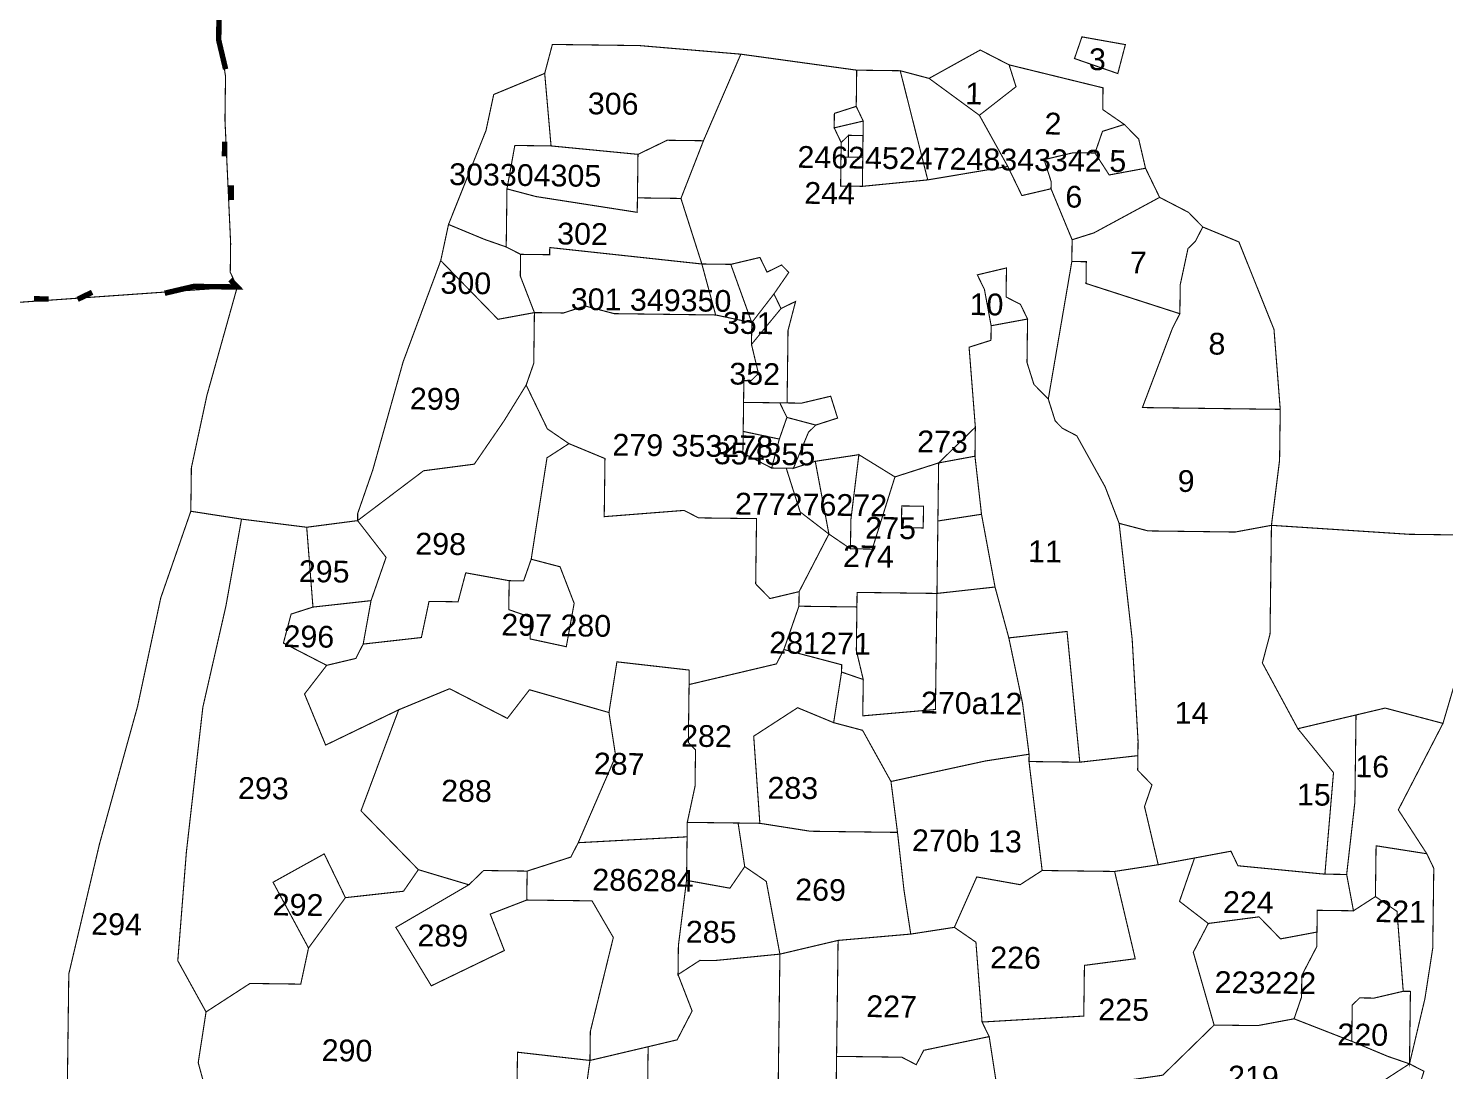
# Model space of a CAD drawing. Header units: metres. Extents: x 259177 to 277314, y 2171367 to 2185445.
# Drawn here: x 274516 to 275290, y 2180026 to 2180596 of the extents above; entities that cross this region are included whole.
import ezdxf

# ---------------------------------------------------------------- set-up
doc = ezdxf.new("R2010")
doc.units = ezdxf.units.M
doc.header["$MEASUREMENT"] = 0
for name, color, linetype in [('SURVEY NO.', 7, 'Continuous'), ('SURVEY PLOT BOUNDARY', 35, 'Continuous'), ('VILLAGE BOUNDARY', 212, 'Continuous')]:
    doc.layers.add(name, color=color, linetype=linetype)
doc.styles.add('PDF Arial', font='arial.ttf')

# ---------------------------------------------------------------- blocks, each defined once
blk = doc.blocks.new('FEWEWFEWQT')
at = {"layer": 'SURVEY PLOT BOUNDARY', "lineweight": 18, "const_width": 0.001}
for points in [[(282150.916, 2174216.6837), (282150.8427, 2174216.6837), (282150.716, 2174216.6903), (282150.7227, 2174216.7503), (282150.7227, 2174216.797), (282150.716, 2174216.8704), (282150.6827, 2174216.9504), (282150.6493, 2174216.9637), (282150.636, 2174216.977), (282150.6093, 2174216.9904), (282150.596, 2174217.017), (282150.5894, 2174217.0437), (282150.576, 2174217.057), (282150.556, 2174217.0704), (282150.556, 2174217.0837), (282150.556, 2174217.0904), (282150.4694, 2174217.1104), (282150.4427, 2174217.1237), (282150.396, 2174217.097), (282150.3694, 2174217.1037), (282150.3294, 2174217.1037), (282150.2227, 2174217.117), (282150.1294, 2174217.1237), (282150.0494, 2174217.1237), (282150.0427, 2174217.097), (282149.9961, 2174217.077), (282149.9894, 2174217.0437), (282149.9561, 2174216.957), (282149.9494, 2174216.9237), (282149.9161, 2174216.8304), (282149.8894, 2174216.7303), (282149.8761, 2174216.6903), (282149.8761, 2174216.6837), (282149.8294, 2174216.677), (282149.7694, 2174216.6837), (282149.7227, 2174216.6903), (282149.7227, 2174216.697), (282149.7227, 2174216.7303), (282149.7361, 2174216.797), (282149.7627, 2174216.897), (282149.7561, 2174216.9104), (282149.7561, 2174216.937), (282149.7494, 2174217.0504), (282149.7494, 2174217.0904), (282149.7361, 2174217.1704)], [(282149.5228, 2174216.877), (282149.7627, 2174216.897), (282149.7361, 2174216.797), (282149.7227, 2174216.7303), (282149.7227, 2174216.697), (282149.7227, 2174216.6903), (282149.6961, 2174216.6103), (282149.6761, 2174216.5103), (282149.6428, 2174216.3836), (282149.6161, 2174216.2636), (282149.6161, 2174216.1636)], [(282150.9093, 2174215.5902), (282150.876, 2174215.6903), (282150.856, 2174215.7369), (282150.8293, 2174215.8303), (282150.7893, 2174215.8569), (282150.7893, 2174215.9036), (282150.7827, 2174215.9769), (282150.836, 2174216.0236), (282150.836, 2174216.057), (282150.8227, 2174216.0836), (282150.8227, 2174216.0903), (282150.8427, 2174216.1236), (282150.8627, 2174216.1903), (282150.8493, 2174216.197), (282150.8627, 2174216.257), (282150.8693, 2174216.3036), (282150.8693, 2174216.377), (282150.8627, 2174216.3903), (282150.836, 2174216.4303), (282150.876, 2174216.5103), (282150.9227, 2174216.677)]]:
    blk.add_lwpolyline(points, dxfattribs=at)
for points in [[(282150.576, 2174217.1304), (282150.5694, 2174217.1037), (282150.5294, 2174217.117), (282150.536, 2174217.137)], [(282150.576, 2174217.1304), (282150.536, 2174217.137), (282150.5294, 2174217.117), (282150.5694, 2174217.1037)], [(282150.0494, 2174217.0304), (282150.0427, 2174217.097), (282150.0494, 2174217.1237), (282150.1294, 2174217.1237), (282150.2227, 2174217.117), (282150.1894, 2174217.037), (282150.156, 2174217.037), (282150.1294, 2174217.0237)], [(282150.3294, 2174217.1037), (282150.3294, 2174217.0704), (282150.3094, 2174217.0637), (282150.3094, 2174217.0504), (282150.316, 2174217.037), (282150.316, 2174217.0237), (282150.316, 2174216.997), (282150.336, 2174216.997), (282150.396, 2174217.0037), (282150.4694, 2174217.017), (282150.4827, 2174216.9904), (282150.5094, 2174216.997), (282150.5294, 2174216.9504), (282150.5294, 2174216.9304), (282150.5094, 2174216.8037), (282150.496, 2174216.817), (282150.4894, 2174216.837), (282150.4894, 2174216.8504), (282150.4894, 2174216.877), (282150.4827, 2174216.8904), (282150.4694, 2174216.897), (282150.4694, 2174216.9237), (282150.4427, 2174216.917), (282150.4494, 2174216.9037), (282150.456, 2174216.8704), (282150.456, 2174216.857), (282150.436, 2174216.8504), (282150.4427, 2174216.777), (282150.4294, 2174216.7637), (282150.4094, 2174216.7437), (282150.3694, 2174216.7303), (282150.336, 2174216.7503), (282150.296, 2174216.7437), (282150.276, 2174216.737), (282150.2894, 2174216.7703), (282150.296, 2174216.777), (282150.316, 2174216.7837), (282150.3094, 2174216.8037), (282150.2827, 2174216.797), (282150.2694, 2174216.797), (282150.2694, 2174216.8637), (282150.276, 2174216.8904), (282150.2627, 2174216.8837), (282150.256, 2174216.897), (282150.2694, 2174216.917), (282150.2627, 2174216.9237), (282150.2494, 2174216.917), (282150.2427, 2174216.9304), (282150.216, 2174216.9237), (282150.1894, 2174216.9237), (282150.1694, 2174216.9837), (282150.1894, 2174217.037), (282150.2227, 2174217.117)], [(282150.4427, 2174217.0637), (282150.396, 2174217.097), (282150.4427, 2174217.1237), (282150.4694, 2174217.1104), (282150.476, 2174217.0904)], [(282150.3694, 2174217.1037), (282150.396, 2174217.0037), (282150.336, 2174216.997), (282150.336, 2174217.0237), (282150.336, 2174217.0437), (282150.336, 2174217.057), (282150.3294, 2174217.0704), (282150.3294, 2174217.1037)], [(282150.4694, 2174217.017), (282150.396, 2174217.0037), (282150.3694, 2174217.1037), (282150.396, 2174217.097), (282150.4427, 2174217.0637)], [(282150.5094, 2174216.997), (282150.4827, 2174216.9904), (282150.4694, 2174217.017), (282150.4427, 2174217.0637), (282150.476, 2174217.0904), (282150.4694, 2174217.1104), (282150.556, 2174217.0904), (282150.556, 2174217.0837), (282150.556, 2174217.0704), (282150.576, 2174217.057), (282150.556, 2174217.0504), (282150.5494, 2174217.0304), (282150.5294, 2174217.0304), (282150.5027, 2174217.0237), (282150.5094, 2174217.0037)], [(282150.0094, 2174216.937), (282149.9894, 2174216.9437), (282149.9561, 2174216.957), (282149.9894, 2174217.0437), (282149.9961, 2174217.077), (282150.0427, 2174217.097), (282150.0494, 2174217.0304), (282150.0161, 2174217.0304), (282150.0094, 2174216.9904)], [(282150.336, 2174217.057), (282150.3094, 2174217.0504), (282150.3094, 2174217.0637), (282150.3294, 2174217.0704)], [(282150.336, 2174217.0437), (282150.3227, 2174217.0437), (282150.316, 2174217.037), (282150.3094, 2174217.0504), (282150.336, 2174217.057)], [(282150.5494, 2174217.0304), (282150.556, 2174217.0504), (282150.576, 2174217.057), (282150.5894, 2174217.0437), (282150.596, 2174217.017), (282150.5627, 2174217.0104)], [(282150.3227, 2174217.0237), (282150.316, 2174217.0237), (282150.316, 2174217.037), (282150.3227, 2174217.0437)], [(282150.3227, 2174217.0237), (282150.3227, 2174217.0437), (282150.336, 2174217.0437), (282150.336, 2174217.0237)], [(282150.1294, 2174217.0237), (282150.1294, 2174216.9837), (282150.1294, 2174216.9704), (282150.0361, 2174216.9837), (282150.0094, 2174216.9904), (282150.0161, 2174217.0304), (282150.0494, 2174217.0304)], [(282150.1894, 2174217.037), (282150.1694, 2174216.9837), (282150.1294, 2174216.9837), (282150.1294, 2174217.0237), (282150.156, 2174217.037)], [(282150.596, 2174217.017), (282150.6093, 2174216.9904), (282150.5494, 2174216.957), (282150.5294, 2174216.9504), (282150.5094, 2174216.997), (282150.5094, 2174217.0037), (282150.5027, 2174217.0237), (282150.5294, 2174217.0304), (282150.5494, 2174217.0304), (282150.5627, 2174217.0104)], [(282150.336, 2174216.997), (282150.316, 2174216.997), (282150.316, 2174217.0237), (282150.3227, 2174217.0237), (282150.336, 2174217.0237)], [(282150.1694, 2174216.9837), (282150.1894, 2174216.9237), (282150.0494, 2174216.937), (282150.0494, 2174216.9304), (282150.0227, 2174216.9304), (282150.0094, 2174216.937), (282150.0094, 2174216.9904), (282150.0361, 2174216.9837), (282150.1294, 2174216.9704), (282150.1294, 2174216.9837)], [(282150.5294, 2174216.9304), (282150.5294, 2174216.9504), (282150.5494, 2174216.957), (282150.6093, 2174216.9904), (282150.636, 2174216.977), (282150.6493, 2174216.9637), (282150.6427, 2174216.9504), (282150.636, 2174216.9437), (282150.6293, 2174216.9104), (282150.6293, 2174216.8837), (282150.5427, 2174216.9104), (282150.5427, 2174216.9304), (282150.536, 2174216.9304)], [(282150.6293, 2174216.8837), (282150.6293, 2174216.9104), (282150.636, 2174216.9437), (282150.6427, 2174216.9504), (282150.6493, 2174216.9637), (282150.6827, 2174216.9504), (282150.716, 2174216.8704), (282150.7227, 2174216.797), (282150.676, 2174216.797), (282150.596, 2174216.797), (282150.6227, 2174216.8704)], [(282150.0361, 2174216.877), (282150.0027, 2174216.8704), (282149.9494, 2174216.9237), (282149.9561, 2174216.957), (282149.9894, 2174216.9437), (282150.0094, 2174216.937), (282150.0227, 2174216.9304), (282150.0227, 2174216.9104)], [(282150.1894, 2174216.9237), (282150.2027, 2174216.877), (282150.1094, 2174216.877), (282150.0827, 2174216.8837), (282150.0627, 2174216.877), (282150.0361, 2174216.877), (282150.0227, 2174216.9104), (282150.0227, 2174216.9304), (282150.0494, 2174216.9304), (282150.0494, 2174216.937)], [(282150.0294, 2174216.8103), (282150.0094, 2174216.777), (282149.9827, 2174216.737), (282149.9361, 2174216.7303), (282149.8761, 2174216.6837), (282149.8761, 2174216.6903), (282149.8894, 2174216.7303), (282149.9161, 2174216.8304), (282149.9494, 2174216.9237), (282150.0027, 2174216.8704), (282150.0361, 2174216.877), (282150.0361, 2174216.8304)], [(282150.2027, 2174216.877), (282150.1894, 2174216.9237), (282150.216, 2174216.9237), (282150.236, 2174216.8704)], [(282150.236, 2174216.8704), (282150.216, 2174216.9237), (282150.2427, 2174216.9304), (282150.2494, 2174216.917), (282150.2627, 2174216.9237), (282150.2694, 2174216.917), (282150.256, 2174216.897)], [(282150.4894, 2174216.877), (282150.456, 2174216.8704), (282150.4494, 2174216.9037), (282150.4427, 2174216.917), (282150.4694, 2174216.9237), (282150.4694, 2174216.897), (282150.4827, 2174216.8904)], [(282150.7227, 2174216.797), (282150.7227, 2174216.7503), (282150.716, 2174216.6903), (282150.6827, 2174216.6837), (282150.6027, 2174216.6837), (282150.576, 2174216.6903), (282150.5627, 2174216.7237), (282150.536, 2174216.7703), (282150.5227, 2174216.777), (282150.516, 2174216.7837), (282150.5094, 2174216.8037), (282150.5294, 2174216.9304), (282150.536, 2174216.9304), (282150.5427, 2174216.9304), (282150.5427, 2174216.9104), (282150.6293, 2174216.8837), (282150.6227, 2174216.8704), (282150.596, 2174216.797), (282150.676, 2174216.797)], [(282150.236, 2174216.8704), (282150.256, 2174216.897), (282150.2627, 2174216.8837), (282150.236, 2174216.8504)], [(282150.3094, 2174216.677), (282150.2827, 2174216.6237), (282150.256, 2174216.617), (282150.2427, 2174216.6303), (282150.2427, 2174216.6903), (282150.1894, 2174216.6903), (282150.176, 2174216.697), (282150.1027, 2174216.6903), (282150.1027, 2174216.7437), (282150.0694, 2174216.757), (282150.0494, 2174216.7703), (282150.0294, 2174216.8103), (282150.0361, 2174216.8304), (282150.0361, 2174216.877), (282150.0627, 2174216.877), (282150.0827, 2174216.8837), (282150.1094, 2174216.877), (282150.2027, 2174216.877), (282150.236, 2174216.8704), (282150.236, 2174216.8504), (282150.2427, 2174216.8237), (282150.236, 2174216.817), (282150.2294, 2174216.817), (282150.2294, 2174216.797), (282150.2294, 2174216.7703), (282150.2294, 2174216.7503), (282150.256, 2174216.737), (282150.2694, 2174216.737), (282150.2827, 2174216.697)], [(282150.2694, 2174216.797), (282150.2627, 2174216.797), (282150.2294, 2174216.797), (282150.2294, 2174216.817), (282150.236, 2174216.817), (282150.2427, 2174216.8237), (282150.236, 2174216.8504), (282150.2627, 2174216.8837), (282150.276, 2174216.8904), (282150.2694, 2174216.8637)], [(282150.576, 2174216.6903), (282150.5894, 2174216.5837), (282150.596, 2174216.4903), (282150.596, 2174216.477), (282150.5427, 2174216.4703), (282150.5294, 2174216.5903), (282150.476, 2174216.5837), (282150.4627, 2174216.6303), (282150.4494, 2174216.697), (282150.4427, 2174216.7503), (282150.4427, 2174216.777), (282150.436, 2174216.8504), (282150.456, 2174216.857), (282150.456, 2174216.8704), (282150.4894, 2174216.877), (282150.4894, 2174216.8504), (282150.4894, 2174216.837), (282150.496, 2174216.817), (282150.5094, 2174216.8037), (282150.516, 2174216.7837), (282150.5227, 2174216.777), (282150.536, 2174216.7703), (282150.5627, 2174216.7237)], [(282149.8827, 2174216.5703), (282149.8894, 2174216.6103), (282149.9027, 2174216.6503), (282149.8761, 2174216.6837), (282149.9361, 2174216.7303), (282149.9827, 2174216.737), (282150.0094, 2174216.777), (282150.0294, 2174216.8103), (282150.0494, 2174216.7703), (282150.0694, 2174216.757), (282150.0494, 2174216.7437), (282150.0361, 2174216.6503), (282150.0294, 2174216.6303), (282150.0161, 2174216.6303), (282149.9761, 2174216.637), (282149.9694, 2174216.6103), (282149.9427, 2174216.6103), (282149.9361, 2174216.577)], [(282150.2694, 2174216.7837), (282150.2627, 2174216.797), (282150.2694, 2174216.797), (282150.2827, 2174216.797), (282150.3094, 2174216.8037), (282150.316, 2174216.7837), (282150.296, 2174216.777)], [(282150.2294, 2174216.797), (282150.2627, 2174216.797), (282150.2694, 2174216.7837), (282150.2627, 2174216.7637), (282150.2294, 2174216.7703)], [(282150.296, 2174216.777), (282150.2894, 2174216.7703), (282150.276, 2174216.737), (282150.2694, 2174216.737), (282150.256, 2174216.737), (282150.2627, 2174216.7637), (282150.2694, 2174216.7837)], [(282150.4094, 2174216.7437), (282150.4294, 2174216.7637), (282150.4427, 2174216.777), (282150.4427, 2174216.7503)], [(282150.2627, 2174216.7637), (282150.256, 2174216.737), (282150.2294, 2174216.7503), (282150.2294, 2174216.7703)], [(282150.2827, 2174216.6237), (282150.2827, 2174216.6103), (282150.2694, 2174216.5703), (282150.2627, 2174216.557), (282150.1827, 2174216.537), (282150.1827, 2174216.5503), (282150.1161, 2174216.557), (282150.1094, 2174216.5103), (282150.0361, 2174216.5303), (282150.0161, 2174216.5037), (282149.9627, 2174216.5303), (282149.9161, 2174216.5103), (282149.8494, 2174216.477), (282149.8294, 2174216.5237), (282149.8494, 2174216.5503), (282149.8761, 2174216.557), (282149.8827, 2174216.5703), (282149.9361, 2174216.577), (282149.9427, 2174216.6103), (282149.9694, 2174216.6103), (282149.9761, 2174216.637), (282150.0161, 2174216.6303), (282150.0161, 2174216.6037), (282150.0361, 2174216.597), (282150.0361, 2174216.577), (282150.0694, 2174216.5703), (282150.0761, 2174216.6103), (282150.0627, 2174216.6437), (282150.0361, 2174216.6503), (282150.0494, 2174216.7437), (282150.0694, 2174216.757), (282150.1027, 2174216.7437), (282150.1027, 2174216.6903), (282150.176, 2174216.697), (282150.1894, 2174216.6903), (282150.2427, 2174216.6903), (282150.2427, 2174216.6303), (282150.256, 2174216.617)], [(282150.3094, 2174216.677), (282150.2827, 2174216.697), (282150.2694, 2174216.737), (282150.276, 2174216.737), (282150.296, 2174216.7437)], [(282150.4094, 2174216.7437), (282150.4094, 2174216.6903), (282150.4094, 2174216.6237), (282150.336, 2174216.6237), (282150.336, 2174216.6103), (282150.2827, 2174216.6103), (282150.2827, 2174216.6237), (282150.3094, 2174216.677), (282150.3294, 2174216.6637), (282150.3494, 2174216.6637), (282150.3694, 2174216.7303)], [(282150.3294, 2174216.6637), (282150.3094, 2174216.677), (282150.296, 2174216.7437), (282150.336, 2174216.7503), (282150.3294, 2174216.6903)], [(282150.3294, 2174216.6637), (282150.3294, 2174216.6903), (282150.336, 2174216.7503), (282150.3694, 2174216.7303), (282150.3494, 2174216.6637)], [(282150.4094, 2174216.6903), (282150.4094, 2174216.7437), (282150.4427, 2174216.7503), (282150.4494, 2174216.697)], [(282150.396, 2174216.7037), (282150.396, 2174216.6837), (282150.376, 2174216.6837), (282150.376, 2174216.7037)], [(282150.396, 2174216.7037), (282150.376, 2174216.7037), (282150.376, 2174216.6837), (282150.396, 2174216.6837)], [(282149.6161, 2174216.1636), (282149.6161, 2174216.2636), (282149.6428, 2174216.3836), (282149.6761, 2174216.5103), (282149.6961, 2174216.6103), (282149.7227, 2174216.6903), (282149.7694, 2174216.6837), (282149.7561, 2174216.6037), (282149.7361, 2174216.5103), (282149.7227, 2174216.377), (282149.7161, 2174216.277), (282149.7427, 2174216.2303), (282149.7361, 2174216.1836), (282149.7494, 2174216.137)], [(282150.4094, 2174216.6237), (282150.4094, 2174216.6903), (282150.4494, 2174216.697), (282150.4627, 2174216.6303)], [(282150.716, 2174216.6903), (282150.716, 2174216.5903), (282150.7093, 2174216.5637), (282150.7427, 2174216.5037), (282150.776, 2174216.4637), (282150.7693, 2174216.3703), (282150.6893, 2174216.377), (282150.6827, 2174216.3903), (282150.6493, 2174216.3836), (282150.616, 2174216.377), (282150.6027, 2174216.4303), (282150.6093, 2174216.4503), (282150.596, 2174216.4637), (282150.596, 2174216.477), (282150.596, 2174216.4903), (282150.5894, 2174216.5837), (282150.576, 2174216.6903), (282150.6027, 2174216.6837), (282150.6827, 2174216.6837)], [(282150.916, 2174216.6837), (282150.9227, 2174216.677), (282150.876, 2174216.5103), (282150.8227, 2174216.5237), (282150.796, 2174216.517), (282150.7427, 2174216.5037), (282150.7093, 2174216.5637), (282150.716, 2174216.5903), (282150.716, 2174216.6903), (282150.8427, 2174216.6837)], [(282149.7427, 2174216.2303), (282149.7161, 2174216.277), (282149.7227, 2174216.377), (282149.7361, 2174216.5103), (282149.7561, 2174216.6037), (282149.7694, 2174216.6837), (282149.8294, 2174216.677), (282149.8361, 2174216.6037), (282149.8161, 2174216.597), (282149.8094, 2174216.5703), (282149.8494, 2174216.5503), (282149.8294, 2174216.5237), (282149.8494, 2174216.477), (282149.9161, 2174216.5103), (282149.8827, 2174216.417), (282149.9361, 2174216.3636), (282149.9227, 2174216.3436), (282149.8694, 2174216.337), (282149.8494, 2174216.377), (282149.8027, 2174216.3503), (282149.8361, 2174216.2903), (282149.8294, 2174216.257), (282149.7827, 2174216.257)], [(282149.8361, 2174216.6037), (282149.8294, 2174216.677), (282149.8761, 2174216.6837), (282149.9027, 2174216.6503), (282149.8894, 2174216.6103)], [(282150.0161, 2174216.6303), (282150.0294, 2174216.6303), (282150.0361, 2174216.6503), (282150.0627, 2174216.6437), (282150.0761, 2174216.6103), (282150.0694, 2174216.5703), (282150.0361, 2174216.577), (282150.0361, 2174216.597), (282150.0161, 2174216.6037)], [(282150.496, 2174216.477), (282150.456, 2174216.4703), (282150.3694, 2174216.4503), (282150.3427, 2174216.497), (282150.316, 2174216.5037), (282150.3227, 2174216.5503), (282150.3427, 2174216.5437), (282150.3427, 2174216.5103), (282150.4094, 2174216.517), (282150.4094, 2174216.577), (282150.4094, 2174216.6237), (282150.4627, 2174216.6303), (282150.476, 2174216.5837), (282150.4894, 2174216.5237)], [(282150.3427, 2174216.5437), (282150.336, 2174216.5703), (282150.336, 2174216.6103), (282150.336, 2174216.6237), (282150.4094, 2174216.6237), (282150.4094, 2174216.577), (282150.4094, 2174216.517), (282150.3427, 2174216.5103)], [(282149.8494, 2174216.5503), (282149.8094, 2174216.5703), (282149.8161, 2174216.597), (282149.8361, 2174216.6037), (282149.8894, 2174216.6103), (282149.8827, 2174216.5703), (282149.8761, 2174216.557)], [(282150.336, 2174216.6103), (282150.336, 2174216.5703), (282150.3427, 2174216.5437), (282150.3227, 2174216.5503), (282150.3227, 2174216.557), (282150.296, 2174216.5637), (282150.2694, 2174216.5703), (282150.2827, 2174216.6103)], [(282150.5427, 2174216.4703), (282150.496, 2174216.4703), (282150.496, 2174216.477), (282150.4894, 2174216.5237), (282150.476, 2174216.5837), (282150.5294, 2174216.5903)], [(282150.3227, 2174216.5503), (282150.316, 2174216.5037), (282150.2827, 2174216.517), (282150.2427, 2174216.4903), (282150.2494, 2174216.4103), (282150.2294, 2174216.4103), (282150.1827, 2174216.4103), (282150.1894, 2174216.4437), (282150.1894, 2174216.477), (282150.1827, 2174216.4837), (282150.1827, 2174216.537), (282150.2627, 2174216.557), (282150.2694, 2174216.5703), (282150.296, 2174216.5637), (282150.3227, 2174216.557)], [(282150.1827, 2174216.537), (282150.1827, 2174216.4837), (282150.1894, 2174216.477), (282150.1894, 2174216.4437), (282150.1827, 2174216.4103), (282150.1827, 2174216.397), (282150.0827, 2174216.3903), (282150.1161, 2174216.4703), (282150.1094, 2174216.5103), (282150.1161, 2174216.557), (282150.1827, 2174216.5503)], [(282150.1094, 2174216.5103), (282150.1161, 2174216.4703), (282150.0827, 2174216.3903), (282150.0761, 2174216.377), (282150.0361, 2174216.3636), (282149.9961, 2174216.3636), (282149.9827, 2174216.3503), (282149.9361, 2174216.3636), (282149.8827, 2174216.417), (282149.9161, 2174216.5103), (282149.9627, 2174216.5303), (282150.0161, 2174216.5037), (282150.0361, 2174216.5303)], [(282150.316, 2174216.5037), (282150.3427, 2174216.497), (282150.3694, 2174216.4503), (282150.376, 2174216.4036), (282150.296, 2174216.4036), (282150.2494, 2174216.4103), (282150.2427, 2174216.4903), (282150.2827, 2174216.517)], [(282150.7693, 2174216.3703), (282150.776, 2174216.4637), (282150.7427, 2174216.5037), (282150.796, 2174216.517), (282150.796, 2174216.437), (282150.7893, 2174216.3703)], [(282150.876, 2174216.5103), (282150.836, 2174216.4303), (282150.8627, 2174216.3903), (282150.816, 2174216.397), (282150.816, 2174216.3503), (282150.796, 2174216.337), (282150.7893, 2174216.3703), (282150.796, 2174216.437), (282150.796, 2174216.517), (282150.8227, 2174216.5237)], [(282150.3694, 2174216.4503), (282150.456, 2174216.4703), (282150.496, 2174216.477), (282150.496, 2174216.4703), (282150.5094, 2174216.3703), (282150.4894, 2174216.357), (282150.4494, 2174216.3636), (282150.4294, 2174216.317), (282150.3894, 2174216.3103), (282150.3827, 2174216.3503), (282150.376, 2174216.4036)], [(282150.616, 2174216.377), (282150.576, 2174216.3703), (282150.5094, 2174216.3703), (282150.496, 2174216.4703), (282150.5427, 2174216.4703), (282150.596, 2174216.477), (282150.596, 2174216.4637), (282150.6093, 2174216.4503), (282150.6027, 2174216.4303)], [(282150.236, 2174216.3703), (282150.2227, 2174216.3503), (282150.1827, 2174216.357), (282150.1827, 2174216.397), (282150.1827, 2174216.4103), (282150.2294, 2174216.4103)], [(282150.2494, 2174216.4103), (282150.296, 2174216.4036), (282150.376, 2174216.4036), (282150.3827, 2174216.3503), (282150.3894, 2174216.3103), (282150.3227, 2174216.3036), (282150.2694, 2174216.2903), (282150.256, 2174216.357), (282150.236, 2174216.3703), (282150.2294, 2174216.4103)], [(282150.1827, 2174216.357), (282150.176, 2174216.297), (282150.176, 2174216.2703), (282150.1894, 2174216.237), (282150.176, 2174216.2103), (282150.1494, 2174216.2036), (282150.0961, 2174216.1903), (282150.0961, 2174216.217), (282150.1161, 2174216.3036), (282150.0961, 2174216.337), (282150.0361, 2174216.337), (282150.0361, 2174216.3636), (282150.0761, 2174216.377), (282150.0827, 2174216.3903), (282150.1827, 2174216.397)], [(282150.796, 2174216.337), (282150.7627, 2174216.337), (282150.7627, 2174216.317), (282150.7293, 2174216.3103), (282150.7093, 2174216.3303), (282150.6627, 2174216.3236), (282150.636, 2174216.3436), (282150.6493, 2174216.3836), (282150.6827, 2174216.3903), (282150.6893, 2174216.377), (282150.7693, 2174216.3703), (282150.7893, 2174216.3703)], [(282150.8627, 2174216.3903), (282150.8693, 2174216.377), (282150.8693, 2174216.3036), (282150.8627, 2174216.257), (282150.8493, 2174216.197), (282150.8493, 2174216.2636), (282150.8427, 2174216.2636), (282150.836, 2174216.337), (282150.816, 2174216.3503), (282150.816, 2174216.397)], [(282149.8694, 2174216.337), (282149.8361, 2174216.2903), (282149.8027, 2174216.3503), (282149.8494, 2174216.377)], [(282150.4627, 2174216.217), (282150.456, 2174216.2303), (282150.5494, 2174216.237), (282150.5494, 2174216.2836), (282150.596, 2174216.2903), (282150.576, 2174216.3703), (282150.616, 2174216.377), (282150.6493, 2174216.3836), (282150.636, 2174216.3436), (282150.6627, 2174216.3236), (282150.6493, 2174216.297), (282150.6693, 2174216.2303), (282150.6227, 2174216.1836), (282150.496, 2174216.1636), (282150.4694, 2174216.177)], [(282149.9827, 2174216.097), (282149.9161, 2174216.1236), (282149.7827, 2174216.137), (282149.7494, 2174216.137), (282149.7361, 2174216.1836), (282149.7427, 2174216.2303), (282149.7827, 2174216.257), (282149.8294, 2174216.257), (282149.8361, 2174216.2903), (282149.8694, 2174216.337), (282149.9227, 2174216.3436), (282149.9361, 2174216.3636), (282149.9827, 2174216.3503), (282149.9161, 2174216.3103), (282149.9494, 2174216.257), (282150.0161, 2174216.2903), (282150.0027, 2174216.3236), (282150.0361, 2174216.337), (282150.0961, 2174216.337), (282150.1161, 2174216.3036), (282150.0961, 2174216.217), (282150.0961, 2174216.1903), (282150.0294, 2174216.197), (282150.0294, 2174216.1303)], [(282150.0361, 2174216.337), (282150.0027, 2174216.3236), (282150.0161, 2174216.2903), (282149.9494, 2174216.257), (282149.9161, 2174216.3103), (282149.9827, 2174216.3503), (282149.9961, 2174216.3636), (282150.0361, 2174216.3636)], [(282150.2694, 2174216.2903), (282150.2094, 2174216.2836), (282150.196, 2174216.2836), (282150.176, 2174216.2703), (282150.176, 2174216.297), (282150.1827, 2174216.357), (282150.2227, 2174216.3503), (282150.236, 2174216.3703), (282150.256, 2174216.357)], [(282150.456, 2174216.2303), (282150.4494, 2174216.3036), (282150.4294, 2174216.317), (282150.4494, 2174216.3636), (282150.4894, 2174216.357), (282150.5094, 2174216.3703), (282150.576, 2174216.3703), (282150.596, 2174216.2903), (282150.5494, 2174216.2836), (282150.5494, 2174216.237)], [(282150.7427, 2174216.237), (282150.7493, 2174216.257), (282150.7493, 2174216.277), (282150.7627, 2174216.3036), (282150.7627, 2174216.317), (282150.7627, 2174216.337), (282150.796, 2174216.337), (282150.816, 2174216.3503), (282150.836, 2174216.337), (282150.8427, 2174216.2636), (282150.816, 2174216.257), (282150.8027, 2174216.257), (282150.796, 2174216.2503), (282150.796, 2174216.217)], [(282150.7627, 2174216.317), (282150.7627, 2174216.3036), (282150.7493, 2174216.277), (282150.7493, 2174216.257), (282150.7427, 2174216.237), (282150.7093, 2174216.2303), (282150.6893, 2174216.2303), (282150.6693, 2174216.2303), (282150.6493, 2174216.297), (282150.6627, 2174216.3236), (282150.7093, 2174216.3303), (282150.7293, 2174216.3103)], [(282150.456, 2174216.2303), (282150.4627, 2174216.217), (282150.4027, 2174216.2036), (282150.396, 2174216.1903), (282150.3827, 2174216.197), (282150.3227, 2174216.197), (282150.3227, 2174216.3036), (282150.3894, 2174216.3103), (282150.4294, 2174216.317), (282150.4494, 2174216.3036)], [(282150.3227, 2174216.197), (282150.3227, 2174216.1636), (282150.3227, 2174216.137), (282150.316, 2174216.057), (282150.2627, 2174216.0636), (282150.2694, 2174216.157), (282150.2694, 2174216.2903), (282150.3227, 2174216.3036)], [(282150.2027, 2174216.0903), (282150.2027, 2174216.117), (282150.2027, 2174216.1636), (282150.1827, 2174216.1636), (282150.1494, 2174216.1636), (282150.1494, 2174216.2036), (282150.176, 2174216.2103), (282150.1894, 2174216.237), (282150.176, 2174216.2703), (282150.196, 2174216.2836), (282150.2094, 2174216.2836), (282150.2694, 2174216.2903), (282150.2694, 2174216.157), (282150.2627, 2174216.0636)], [(282150.796, 2174216.217), (282150.796, 2174216.2503), (282150.8027, 2174216.257), (282150.816, 2174216.257), (282150.8427, 2174216.2636), (282150.8493, 2174216.2636), (282150.8493, 2174216.197), (282150.8293, 2174216.2036)], [(282150.8493, 2174216.197), (282150.7693, 2174216.1436), (282150.696, 2174216.1436), (282150.656, 2174216.1436), (282150.6293, 2174216.117), (282150.576, 2174216.1036), (282150.516, 2174216.1103), (282150.496, 2174216.1636), (282150.6227, 2174216.1836), (282150.6693, 2174216.2303), (282150.6893, 2174216.2303), (282150.7093, 2174216.2303), (282150.7427, 2174216.237), (282150.796, 2174216.217), (282150.8293, 2174216.2036)], [(282150.4627, 2174216.1636), (282150.456, 2174216.1636), (282150.3227, 2174216.1636), (282150.3227, 2174216.197), (282150.3827, 2174216.197), (282150.396, 2174216.1903), (282150.4027, 2174216.2036), (282150.4627, 2174216.217), (282150.4694, 2174216.177), (282150.4627, 2174216.1703)], [(282150.0961, 2174216.1903), (282150.0894, 2174216.137), (282150.0894, 2174216.1236), (282150.0561, 2174216.1236), (282150.0294, 2174216.1303), (282150.0294, 2174216.197)], [(282150.0894, 2174216.1236), (282150.0894, 2174216.137), (282150.0961, 2174216.1903), (282150.1494, 2174216.2036), (282150.1494, 2174216.1636), (282150.1494, 2174216.117), (282150.1494, 2174216.1036), (282150.1027, 2174216.1103)], [(282150.7293, 2174216.0503), (282150.696, 2174216.1436), (282150.7693, 2174216.1436), (282150.8493, 2174216.197), (282150.8627, 2174216.1903), (282150.8427, 2174216.1236), (282150.8227, 2174216.0903), (282150.8227, 2174216.0836), (282150.7627, 2174216.057), (282150.736, 2174216.0503)]]:
    blk.add_lwpolyline(points, close=True, dxfattribs=at)
at = {"layer": 'VILLAGE BOUNDARY', "const_width": 0.005}
for points in [[(282149.7494, 2174217.097), (282149.7427, 2174217.1237), (282149.7427, 2174217.1704)], [(282149.7494, 2174217.017), (282149.7494, 2174217.0304)], [(282149.7561, 2174216.977), (282149.7561, 2174216.9904)], [(282149.6961, 2174216.8904), (282149.7227, 2174216.897), (282149.7627, 2174216.897), (282149.7561, 2174216.9037)], [(282149.5761, 2174216.8837), (282149.5894, 2174216.8837)], [(282149.6161, 2174216.8837), (282149.6294, 2174216.8904)]]:
    blk.add_lwpolyline(points, dxfattribs=at)
at = {"layer": 'SURVEY NO.', "char_height": 0.02, "attachment_point": 7, "style": 'PDF Arial'}
for s, insert in [('3', (282150.5427, 2174217.1063)), ('1', (282150.4294, 2174217.0736)), ('306', (282150.0827, 2174217.0597)), ('2', (282150.5027, 2174217.0469)), ('246245247248343342', (282150.276, 2174217.013)), ('5', (282150.5627, 2174217.013)), ('303304305', (282149.9561, 2174216.993)), ('244', (282150.2827, 2174216.9803)), ('6', (282150.5227, 2174216.9797)), ('302', (282150.0561, 2174216.9397)), ('7', (282150.5827, 2174216.9202)), ('300', (282149.9494, 2174216.893)), ('301 349350', (282150.0694, 2174216.8797)), ('10', (282150.436, 2174216.8797)), ('351', (282150.2094, 2174216.8597)), ('8', (282150.656, 2174216.8463)), ('352', (282150.216, 2174216.813)), ('299', (282149.9227, 2174216.7863)), ('279 353278', (282150.1094, 2174216.7463)), ('273', (282150.3894, 2174216.753)), ('354355', (282150.2027, 2174216.7396)), ('9', (282150.6293, 2174216.7197)), ('277276272', (282150.2227, 2174216.6936)), ('275', (282150.3427, 2174216.673)), ('298', (282149.9294, 2174216.653)), ('11', (282150.4927, 2174216.6536)), ('274', (282150.3227, 2174216.6469)), ('295', (282149.8227, 2174216.6263)), ('297 280', (282150.0094, 2174216.5796)), ('296', (282149.8094, 2174216.5663)), ('281271', (282150.256, 2174216.5663)), ('270a12', (282150.396, 2174216.513)), ('14', (282150.6293, 2174216.5069)), ('282', (282150.176, 2174216.4796)), ('16', (282150.796, 2174216.4596)), ('287', (282150.0961, 2174216.453)), ('283', (282150.256, 2174216.4329)), ('15', (282150.7427, 2174216.433)), ('293', (282149.7694, 2174216.4263)), ('288', (282149.9561, 2174216.4263)), ('270b 13', (282150.3894, 2174216.3863)), ('286284', (282150.0961, 2174216.3463)), ('269', (282150.2827, 2174216.3396)), ('224', (282150.676, 2174216.3335)), ('292', (282149.8027, 2174216.3196)), ('221', (282150.816, 2174216.3269)), ('294', (282149.6361, 2174216.2996)), ('289', (282149.9361, 2174216.293)), ('285', (282150.1827, 2174216.2996)), ('226', (282150.4627, 2174216.2796)), ('223222', (282150.6693, 2174216.2596)), ('227', (282150.3494, 2174216.2335)), ('225', (282150.5627, 2174216.233)), ('220', (282150.7827, 2174216.213)), ('290', (282149.8494, 2174216.1863)), ('219', (282150.6827, 2174216.1729))]:
    blk.add_mtext(s, dxfattribs=dict(at, insert=insert))

msp = doc.modelspace()

# ---------------------------------------------------------------- block references
at = {"xscale": 594.7216958835667, "yscale": 594.7216958835667, "zscale": 594.7216958835667, "rotation": 359.254356221976}
msp.add_blockref('FEWEWFEWQT', (-184338996.59, -1288580324.59), dxfattribs=at)

doc.saveas('drawing.dxf')
